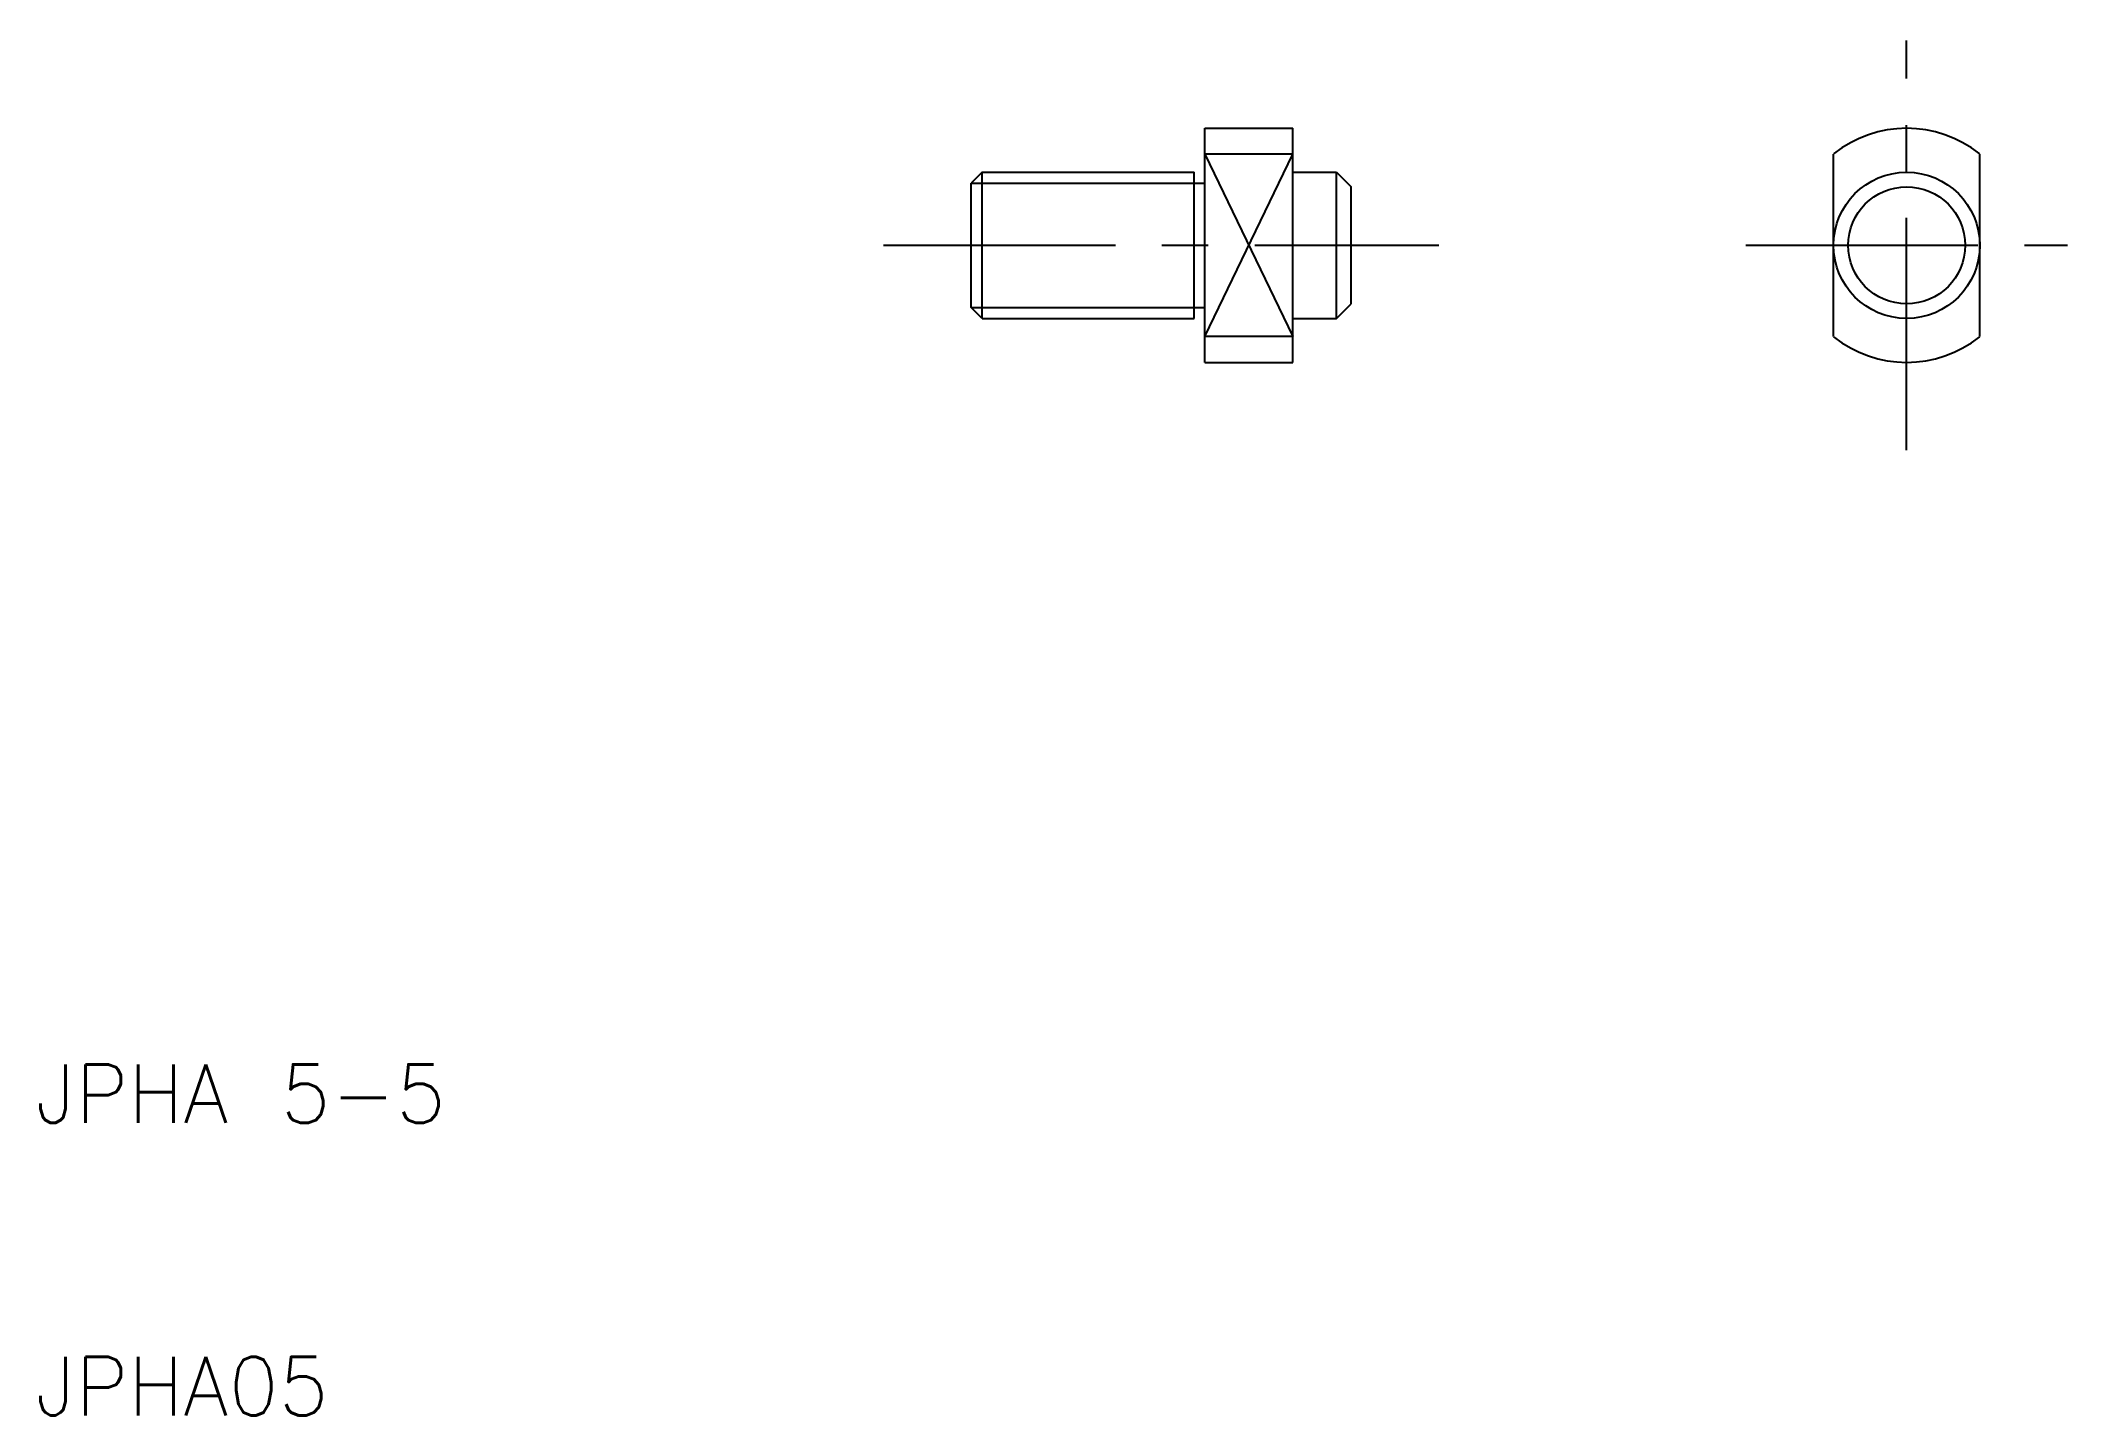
# Model space of a CAD drawing. Extents: x 10.2 to 79.5, y 10 to 57.
import ezdxf

# ---------------------------------------------------------------- set-up
doc = ezdxf.new("R2010")
doc.units = 0
doc.header["$LTSCALE"] = 0.25
doc.linetypes.add('CENTER', pattern=[50.8, 31.75, -6.35, 6.35, -6.35])
doc.layers.get('0').update_dxf_attribs({"linetype": 'CONTINUOUS'})
doc.layers.add('CENTER', color=1, linetype='CENTER')
doc.styles.get("Standard").update_dxf_attribs({"font": 'txt.shx', "bigfont": 'extfont.shx'})

msp = doc.modelspace()

# ---------------------------------------------------------------- linework, layer by layer
for p, q in [((50, 54), (53, 54)), ((50, 52.125), (50, 54)), ((53, 52.5), (53, 54)), ((53, 53.122), (50, 53.122)), ((71.5, 46.878), (71.5, 53.122)), ((76.5, 46.878), (76.5, 53.122)), ((42.375, 52.5), (42, 52.125)), ((42, 47.875), (42, 52.125)), ((42.375, 52.5), (49.625, 52.5)), ((42.375, 47.5), (42.375, 52.5)), ((49.625, 52.125), (49.625, 52.5)), ((49.625, 47.875), (49.625, 52.125)), ((49.625, 52.125), (50, 52.125)), ((50, 47.875), (50, 52.125)), ((53, 52.5), (54.5, 52.5)), ((53, 47.5), (53, 52.5)), ((54.5, 47.5), (54.5, 52.5)), ((54.5, 52.5), (55, 52)), ((55, 48), (55, 52)), ((42.375, 47.5), (42, 47.875)), ((49.625, 47.5), (49.625, 47.875)), ((49.625, 47.875), (50, 47.875)), ((50, 46), (50, 47.875)), ((54.5, 47.5), (55, 48)), ((42.375, 47.5), (49.625, 47.5)), ((53, 47.5), (54.5, 47.5)), ((53, 46), (53, 47.5)), ((53, 46.878), (50, 46.878)), ((50, 46), (53, 46))]:
    msp.add_line(p, q)
at = {"color": 3}
for p, q in [((50, 46.878), (53, 53.122)), ((50, 53.122), (53, 46.878)), ((42, 52.125), (49.625, 52.125)), ((42, 47.875), (49.625, 47.875))]:
    msp.add_line(p, q, dxfattribs=at)
for radius in [2.5, 2]:
    msp.add_circle((74, 50), radius)
for start, end in [(51.31781, 128.68219), (231.31781, 308.68219)]:
    msp.add_arc((74, 50), 4, start, end)
at = {"layer": 'CENTER', "color": 1, "linetype": 'CENTER'}
for p, q in [((74, 43), (74, 57)), ((39, 50), (58, 50)), ((68.5, 50), (79.5, 50))]:
    msp.add_line(p, q, dxfattribs=at)

# ---------------------------------------------------------------- texts
for s, p in [('JPHA 5-5', (10, 20)), ('JPHA05', (10, 10))]:
    msp.add_text(s, height=2).set_placement(p)

doc.saveas('drawing.dxf')
